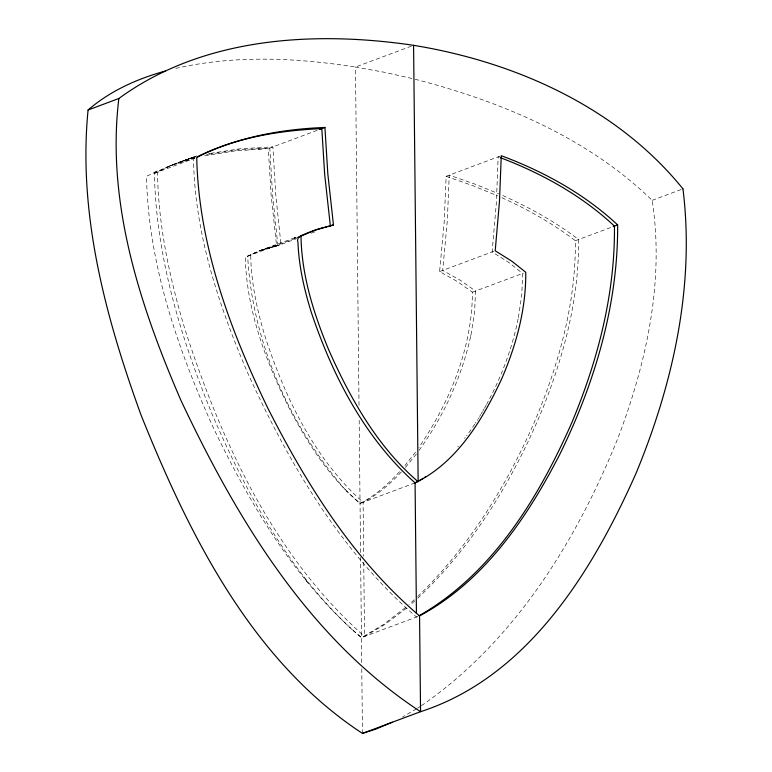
<?xml version="1.0" encoding="UTF-8"?>
<svg xmlns="http://www.w3.org/2000/svg" width="772" height="772" viewBox="0 0 772 772"><rect width="100%" height="100%" fill="white"/><g stroke="black" fill="none" stroke-linecap="round" stroke-linejoin="round"><path stroke-width="0.58" stroke-dasharray="3.86 2.9" d="M500.14 156.118L446.139 176.305L444.199 221.969L439.615 271.57L457.391 281.558L472.406 292.212C472.242 347.998 449.835 401.884 418.887 447.461M518.408 317.524L521.756 294.894L522.634 273.442L508.497 262.2L492.111 251.952L496.338 203.161L498.172 156.861L499.349 157.295M518.137 318.894C512.087 348.674 501.25 377.411 486.756 404.084M471.017 334.72L474.616 311.849L475.523 291.044L460.237 280.236L442.713 270.412L447.345 220.174L449.236 175.148L474.568 183.987L498.693 193.753M470.901 335.28L470.669 336.389M470.544 336.939C461.395 377.73 443.485 416.475 419.071 450.356M486.341 404.846L484.652 407.867M484.227 408.62L482.934 410.868M482.5 411.611L481.188 413.831M480.753 414.574L479.856 416.04M478.968 417.507L479.412 416.774M478.061 418.964L478.515 418.231M477.144 420.412L477.607 419.688M475.349 423.201L475.957 422.274M474.741 424.127L472.29 427.794M471.045 429.608L466.568 435.842M415.529 452.131L404.895 465.632M464.599 438.457L465.265 437.589M416.397 453.955L405.155 467.745M457.806 446.94L458.5 446.11M399.539 471.721C388.084 484.169 375.211 495.721 360.041 503.45C329.374 477.607 307.507 442.945 288.989 407.799C265.703 360.9 246.538 310.026 245.284 257.105L259.701 250.803L276.608 246.133L271.097 194.66L268.309 148.61L234.727 150.936L203.74 156.021M401.363 471.943C390.217 483.832 377.74 494.871 363.12 502.302L363.68 556.207M417.729 596.505C468.179 547.831 505.814 487.219 533.877 423.307C558.465 365.716 576.018 303.782 575.333 240.719C552.347 223.089 526.832 209 500.478 197.101M417.748 598.223C473.381 545.756 513.747 478.804 542.745 408.485C564.12 354.85 579.309 297.616 578.527 239.523C554.943 221.448 528.685 207.108 501.588 195.017M414.255 599.747L408.967 604.515M414.815 600.896L411.119 604.187M405.397 607.612L383.182 624.712L361.45 637.624L353.296 630.705M406.632 608.027L385.353 624.181L364.529 636.475C274.263 556.564 221.834 442.887 185.184 330.049C170.593 281.442 159.408 231.291 157.729 180.407C158.163 176.885 155.79 171.606 160.489 170.564C162.738 169.386 165.015 168.267 167.321 167.206C176.257 163.095 185.56 159.814 195.026 157.15M421.415 705.685C514.876 641.136 577.012 540.255 618.584 436.441C646.753 361.701 664.509 280.255 652.157 200.344C587.415 137.484 501.414 101.566 415.143 79.255M417.507 708.204L420.45 706.332M416.523 708.831L402.521 716.976M352.293 629.807C288.718 570.865 246.143 493.038 212.117 414.197C180.696 337.682 156.06 256.584 154.419 173.304L173.7 164.349L195.026 157.469M345.277 489.709C289.288 425.42 252.338 341.764 247.667 256.217L257.645 251.566L296.776 236.965M194.988 157.922L193.521 158.694C194.64 232.797 218.38 304.593 247.329 372.133C288.4 462.66 340.462 551.459 416.484 617.06L417.826 616.374M194.93 158.077L169.531 165.893L146.516 176.257C148.263 264.014 177.647 348.838 213.477 428.045C250.562 505.158 295.56 581.548 361.45 637.624L417.324 616.741M153.773 172.561L157.556 170.805M262.432 249.761C258.427 251.257 254.519 253.004 250.775 255.049C250.775 260.222 251.035 265.394 251.479 270.538C253.563 293.871 258.909 316.79 265.886 339.12C285.978 399.365 314.937 459.514 363.12 502.302M260.453 250.504L275.392 244.956M411.351 46.156L355.477 67.039C295.647 57.659 233.684 54.88 174.308 68.737M195.393 156.426L169.753 165.932L196.754 155.925M182.346 161.3L194.496 156.774L178.699 162.477M154.419 173.304L194.486 158.328M208.643 154.284L237.94 149.845L269.795 148.06L317.369 130.275M247.667 256.217L297.886 237.448M262.335 249.848L277.872 245.66L296.766 238.596M311.222 233.202L315.767 231.504M439.615 271.57L494.099 251.209M652.147 200.344L681.84 189.256M575.333 240.719L614.444 226.109M472.406 292.212L523.532 273.105M415.075 482.886L360.041 503.45L346.223 490.741M262.76 249.636L280.969 244.502L275.7 194.033L272.892 146.902L240.131 148.774L210.631 153.348M261.679 250.128L263.706 249.481M208.575 153.782L209.945 153.493M206.529 154.728L208.112 154.39M258.031 149.015L261.438 148.861M411.978 78.464L383.597 72.124L355.477 67.039L359.028 405.802M446.139 176.305L472.937 185.714L497.901 195.953M305.143 579.232L308.964 583.96M277.872 245.66L272.545 194.476L269.795 148.06M363.747 562.199L364.529 636.475M359.173 420.267L360.563 552.569M360.611 557.355L361.73 663.959M361.778 668.755L362.454 733.4M296.38 237.178L294.161 238.027L296.342 237.197"/><path stroke-width="1.16" d="M165.131 71.101C137.262 78.773 110.078 90.932 88.076 110C77.789 214.24 105.803 318.122 141.141 415.278C189.072 534.716 251.836 660.957 362.454 733.4L375.433 729.25L392.292 722.177M682.931 188.841C617.002 107.269 515.349 61.943 413.58 45.316C313.982 30.562 202.669 37.181 118.859 98.498C106.131 202.611 140.089 306.03 180.947 400.398C236.85 518.987 308.675 638.579 420.557 711.688C527.816 676.996 592.587 571.193 636.041 473.284C673.01 383.993 695.061 285.669 682.94 188.841M425.111 477.028L425.758 476.594M422.496 478.708L423.152 478.293M421.174 479.518L421.84 479.113M419.843 480.309L420.508 479.914M418.501 481.072L419.177 480.695M417.816 481.448L415.075 482.886L416.446 613.46M419.157 615.689C492.526 573.77 538.731 497.853 571.907 422.429C597.827 360.408 615.168 293.659 614.444 226.109C581.837 195.596 542.098 173.526 500.526 157.739M297.674 237.525L315.844 229.815L333.456 224.884L327.82 173.816L324.925 127.457C284.617 128.972 244.135 136.113 206.983 152.229M362.454 733.4L420.557 711.688L419.553 615.911C483.938 581.461 526.986 518.06 559.681 454.573C594.729 383.346 618.131 304.786 617.639 224.913C584.356 193.849 543.749 171.519 501.269 155.703L499.484 201.309L495.209 250.794L511.836 261.206L525.751 272.275C526.118 309.263 516.092 345.721 501.424 379.428C482.355 420.055 456.725 462.93 414.796 482.982M197.207 156.793L197.96 156.417M198.703 156.05L199.823 155.51M200.189 155.326L201.318 154.796M201.695 154.612L202.824 154.091M203.576 153.744L204.705 153.232M205.468 152.895L206.22 152.557M88.076 110L118.859 98.498M319.598 129.445L324.925 127.457M331.236 225.723L333.456 224.884M613.18 226.572L617.639 224.913M321.635 228.194C316.539 229.602 311.521 231.291 306.638 233.318C302.257 235.315 295.821 236.521 297.982 242.707C298.909 266.437 304.293 289.78 311.319 312.38C332.578 375.703 364.654 437.927 415.075 482.886M322.001 228.087L323.825 227.605M324.915 227.325L326.826 226.852M328.003 226.572L330.069 226.109M419.553 615.911C353.422 559.768 306.542 484.488 267.643 407.799C229.95 329.528 198.674 245.284 196.715 157.498C235.199 137.59 278.943 130.536 321.818 128.615L324.665 174.327L330.368 226.042M413.58 45.316L418.154 481.738C377.218 446.515 349.986 398.091 328.476 349.253C313.664 313.393 301.62 275.401 301.003 236.28"/></g></svg>
